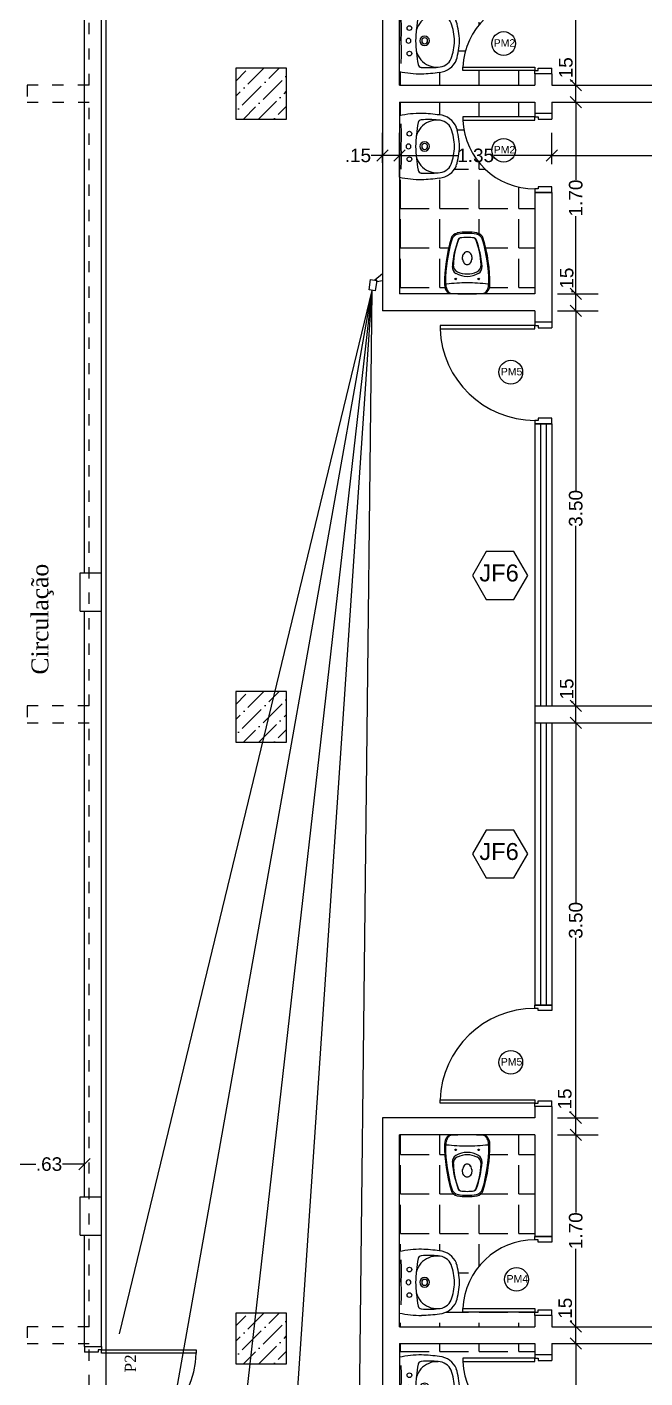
# Model space of a CAD drawing. Extents: x 97.2 to 178.4, y 268.6 to 301.5.
# Drawn here: x 108.1 to 113.58, y 277.07 to 289.04 of the extents above; entities that cross this region are included whole.
import ezdxf

# ---------------------------------------------------------------- set-up
doc = ezdxf.new("R2010")
doc.units = 0
doc.header["$MEASUREMENT"] = 0
doc.linetypes.add('ACAD_ISO03W100', pattern=[30, 12, -18])
doc.layers.get('0').update_dxf_attribs({"linetype": 'CONTINUOUS'})
doc.layers.get('DEFPOINTS').update_dxf_attribs({"linetype": 'CONTINUOUS'})
for name, color, linetype in [('COTAS', 8, 'CONTINUOUS'), ('JANELA-ESQUADRIAS', 11, 'CONTINUOUS'), ('LOUÇAS', 103, 'CONTINUOUS'), ('PAREDE', 7, 'CONTINUOUS'), ('PAREDE-ALVENARIA', 7, 'CONTINUOUS'), ('PILAR', 5, 'CONTINUOUS'), ('PISO', 251, 'CONTINUOUS'), ('PISO-NOVO', 8, 'CONTINUOUS'), ('PISOS', 9, 'CONTINUOUS'), ('PROJEÇÃOTELHADO', 181, 'ACAD_ISO03W100'), ('TXTCIRCUITOS', 113, 'CONTINUOUS'), ('VIDRO', 4, 'CONTINUOUS')]:
    doc.layers.add(name, color=color, linetype=linetype)
doc.styles.get("Standard").update_dxf_attribs({"font": 'arial.ttf'})
doc.dimstyles.get("Standard").update_dxf_attribs({"dimscale": 0, "dimtxt": 0.12, "dimasz": 0.1, "dimexe": 0.2, "dimexo": 0.2, "dimgap": 0, "dimtad": 0, "dimzin": 5, "dimdsep": 46, "dimtxsty": 'Standard', "dimblk1": 'OBLIQUE', "dimblk2": 'OBLIQUE', "dimsah": 1, "dimcen": 0.1, "dimadec": 0, "dimazin": 0, "dimtfac": 1, "dimtmove": 0, "dimatfit": 3, "dimldrblk": 'OBLIQUE', "dimfxl": 1, "dimtolj": 1, "dimtzin": 1, "dimarcsym": 0})
pattern_1 = [(0, (0, 0), (0, 0.34925), [0.254, -0.09525]), (90, (0, 0), (-0.34925, 2e-17), [0.254, -0.09525])]

# ---------------------------------------------------------------- blocks, each defined once
blk = doc.blocks.new('VASOSAN1')
at = {"layer": 'LOUÇAS'}
for centre in [(-0.102, -0.133), (0.102, -0.133)]:
    blk.add_circle(centre, 0.00698, dxfattribs=at)
for centre, radius, start, end in [((-0.105, -0.082), 0.096, 136.5326, 180), ((1.196, -0.092), 1.397, 179.59, 196.6011), ((-0.004, -0.107), 0.188, 171.5717, 179.2851), ((1.196, -0.092), 1.388, 180.5244, 196.1957), ((-0.004, -0.107), 0.188, 163.9784, 171.5717), ((-0.183, -0.081), 0.00698, 171.5717, 263.6349), ((-0.093, -0.082), 0.096, 136.5326, 164.4946), ((0, 1.561), 1.659, 263.6349, 270), ((-0.223, 0.022), 0.0611, 321.8555, 326.3665), ((-0.164, -0.017), 0.00873, 95.7172, 146.3665), ((0, -1.659), 1.659, 90, 95.7172), ((-0.21, 0.022), 0.0611, 321.8555, 326.3665), ((-0.145, -0.025), 0.0196, 114.5237, 139.2949), ((0, -1.659), 1.659, 84.2828, 90), ((0, 1.561), 1.659, 270, 276.3651), ((-1.196, -0.092), 1.388, 343.8043, 359.4756), ((-1.196, -0.092), 1.397, 343.3989, 0.41), ((0.145, -0.025), 0.0196, 40.7051, 65.4763), ((0.21, 0.022), 0.0611, 213.6335, 218.1445), ((0.093, -0.082), 0.096, 15.5054, 43.4674), ((0.164, -0.017), 0.00873, 33.6335, 84.2828), ((0.223, 0.022), 0.0611, 213.6335, 218.1445), ((0.105, -0.082), 0.096, 0, 43.4674), ((0.183, -0.081), 0.00698, 276.3651, 8.4283), ((0.004, -0.107), 0.188, 8.4283, 16.0216), ((0.004, -0.107), 0.188, 0.7149, 8.4283), ((-0.067, -0.239), 0.0655, 120.5583, 184.2477), ((-0.058, -0.255), 0.0655, 116.109, 182.0289), ((0, -0.352), 0.196, 90, 120.5583), ((0, -0.373), 0.196, 90, 116.109), ((0, -0.352), 0.196, 59.4417, 90), ((0, -0.373), 0.196, 63.891, 90), ((0.058, -0.255), 0.0655, 357.9711, 63.891), ((0.067, -0.239), 0.0655, 355.7523, 59.4417), ((0.739, -0.179), 0.873, 184.2477, 200.2598), ((0.575, -0.233), 0.698, 182.0289, 200.9188), ((0.012, -0.321), 0.0555, 167.7779, 198.8244), ((-0.044, -0.305), 0.00364, 309.4719, 346.4901), ((-0.038, -0.311), 0.00438, 140.0137, 160.5298), ((0.014, -0.321), 0.058, 197.8884, 217.9267), ((0.037, -0.317), 0.078, 163.2777, 172.1219), ((0.019, -0.311), 0.0591, 144.0457, 163.2777), ((0.006, -0.328), 0.0468, 217.9267, 242.0063), ((0.007, -0.303), 0.0449, 119.7295, 144.0457), ((0, -0.29), 0.0303, 90, 119.7295), ((0, -0.29), 0.0303, 60.2705, 90), ((-0.007, -0.303), 0.0449, 35.9543, 60.2705), ((-0.006, -0.328), 0.0468, 297.9937, 322.0733), ((-0.019, -0.311), 0.0591, 16.7223, 35.9543), ((-0.014, -0.321), 0.058, 322.0733, 342.1116), ((-0.037, -0.317), 0.078, 7.8781, 16.7223), ((0.044, -0.305), 0.00364, 193.5099, 230.5281), ((-0.012, -0.321), 0.0555, 341.1756, 12.2221), ((0.038, -0.311), 0.00438, 19.4702, 39.9863), ((-0.575, -0.233), 0.698, 339.0812, 357.9711), ((-0.739, -0.179), 0.873, 339.7402, 355.7523), ((0, -0.339), 0.0348, 242.0063, 270), ((0, -0.339), 0.0348, 270, 297.9937), ((-0.076, -0.471), 0.0698, 196.6011, 260.4041), ((-0.07, -0.46), 0.0698, 196.1957, 260.8899), ((0, -0.024), 0.524, 260.4041, 270), ((0, -0.024), 0.512, 260.8899, 270), ((-0.059, -0.474), 0.0227, 200.2598, 262.5367), ((-0.056, -0.474), 0.0227, 200.9188, 262.8803), ((0, -0.024), 0.477, 262.5367, 270), ((0, -0.024), 0.477, 270, 277.4633), ((0, -0.024), 0.512, 270, 279.1101), ((0, -0.024), 0.524, 270, 279.5959), ((0.056, -0.474), 0.0227, 277.1197, 339.0812), ((0.059, -0.474), 0.0227, 277.4633, 339.7402), ((0.07, -0.46), 0.0698, 279.1101, 343.8043), ((0.076, -0.471), 0.0698, 279.5959, 343.3989)]:
    blk.add_arc(centre, radius, start, end, dxfattribs=at)
blk = doc.blocks.new('LAVAT03')
at = {"layer": 'LOUÇAS'}
for p in [(-0.273, 0), (0.273, 0)]:
    blk.add_line(p, (0, 0), dxfattribs=at)
for centre in [(-0.113, -0.088), (0.113, -0.088)]:
    blk.add_circle(centre, 0.021, dxfattribs=at)
for centre, radius, start, end in [((-0.659, -0.197), 0.952, 0.0413, 11.9327), ((0.659, -0.197), 0.952, 168.0673, 179.9587), ((-0.1, 1.482), 1.5, 266.1774, 273.8226), ((0, -0.08), 0.021, 90, 270), ((0.1, 1.482), 1.5, 266.1774, 273.8226), ((0, -0.08), 0.021, 270, 90), ((1.086, -0.157), 1.379, 181.6145, 188.2504), ((0.562, -0.257), 0.8, 175.381, 186.2391), ((-0.205, -0.195), 0.03, 101.0404, 175.381), ((-0.036, -0.334), 0.197, 132.2593, 182.819), ((0.019, -1.343), 1.2, 90.8986, 101.0404), ((0.038, -0.484), 0.361, 111.4716, 124.8909), ((0, -0.223), 0.042, 90, 270), ((0, -0.223), 0.026, 90, 270), ((-0.019, -1.343), 1.2, 78.9596, 89.1014), ((0, -0.223), 0.042, 270, 90), ((0, -0.223), 0.026, 270, 90), ((-0.038, -0.484), 0.361, 55.1091, 68.5284), ((0.036, -0.334), 0.197, 357.181, 47.7407), ((0.205, -0.195), 0.03, 4.619, 78.9596), ((-0.562, -0.257), 0.8, 353.7609, 4.619), ((-1.086, -0.157), 1.379, 351.7496, 358.3855), ((-0.098, -0.336), 0.183, 186.1563, 246.6298), ((-0.108, -0.343), 0.125, 179.8449, 247.0674), ((0.108, -0.343), 0.125, 292.9326, 0.1551), ((0.098, -0.336), 0.183, 293.3702, 353.8437), ((0.005, -0.023), 0.464, 249.6294, 269.1647), ((-0.004, -0.025), 0.462, 270.3153, 290.4098), ((0.008, 0.036), 0.568, 251.7305, 269.1731), ((-0.008, 0.035), 0.567, 270.7581, 288.2735)]:
    blk.add_arc(centre, radius, start, end, dxfattribs=at)
blk = doc.blocks.new('_OBLIQUE')
at = {"color": 0, "linetype": 'ByBlock'}
blk.add_line((-0.5, -0.5), (0.5, 0.5), dxfattribs=at)
blk = doc.blocks.new('*D43')
at = {"color": 0, "linetype": 'ByBlock'}
for p, q in [((111.252, 287.838), (111.252, 288.103)), ((111.402, 287.838), (111.402, 288.103)), ((111.252, 287.903), (111.152, 287.903)), ((111.402, 287.903), (111.252, 287.903))]:
    blk.add_line(p, q, dxfattribs=at)
at = {"layer": 'DEFPOINTS', "color": 0, "linetype": 'ByBlock'}
for p in [(111.402, 287.903), (111.252, 287.638), (111.402, 287.638)]:
    blk.add_point(p, dxfattribs=at)
at = {"color": 0, "linetype": 'ByBlock', "xscale": 0.1, "yscale": 0.1, "zscale": 0.1, "rotation": 180}
blk.add_blockref('_OBLIQUE', (111.252, 287.903), dxfattribs=at)
at = {"color": 0, "linetype": 'ByBlock', "xscale": 0.1, "yscale": 0.1, "zscale": 0.1}
blk.add_blockref('_OBLIQUE', (111.402, 287.903), dxfattribs=at)
at = {"color": 0, "linetype": 'ByBlock', "insert": (111.034, 287.903), "char_height": 0.12, "attachment_point": 5}
blk.add_mtext('\\A1;.15', dxfattribs=at)
blk = doc.blocks.new('*D44')
at = {"color": 0, "linetype": 'ByBlock'}
for p, q in [((112.752, 287.826), (112.752, 288.103)), ((111.402, 287.903), (111.915, 287.903)), ((112.752, 287.903), (112.24, 287.903))]:
    blk.add_line(p, q, dxfattribs=at)
at = {"layer": 'DEFPOINTS', "color": 0, "linetype": 'ByBlock'}
for p in [(112.752, 287.903), (111.402, 287.638), (112.752, 287.626)]:
    blk.add_point(p, dxfattribs=at)
at = {"color": 0, "linetype": 'ByBlock', "xscale": 0.1, "yscale": 0.1, "zscale": 0.1, "rotation": 180}
blk.add_blockref('_OBLIQUE', (111.402, 287.903), dxfattribs=at)
at = {"color": 0, "linetype": 'ByBlock', "xscale": 0.1, "yscale": 0.1, "zscale": 0.1}
blk.add_blockref('_OBLIQUE', (112.752, 287.903), dxfattribs=at)
at = {"color": 0, "linetype": 'ByBlock', "insert": (112.077, 287.903), "char_height": 0.12, "attachment_point": 5}
blk.add_mtext('\\A1;1.35', dxfattribs=at)
blk = doc.blocks.new('*D45')
at = {"color": 0, "linetype": 'ByBlock'}
for p, q in [((116.602, 287.641), (116.602, 288.103)), ((112.752, 287.903), (114.521, 287.903)), ((116.602, 287.903), (114.834, 287.903))]:
    blk.add_line(p, q, dxfattribs=at)
at = {"layer": 'DEFPOINTS', "color": 0, "linetype": 'ByBlock'}
for p in [(116.602, 287.903), (112.752, 287.626), (116.602, 287.441)]:
    blk.add_point(p, dxfattribs=at)
at = {"color": 0, "linetype": 'ByBlock', "xscale": 0.1, "yscale": 0.1, "zscale": 0.1, "rotation": 180}
blk.add_blockref('_OBLIQUE', (112.752, 287.903), dxfattribs=at)
at = {"color": 0, "linetype": 'ByBlock', "xscale": 0.1, "yscale": 0.1, "zscale": 0.1}
blk.add_blockref('_OBLIQUE', (116.602, 287.903), dxfattribs=at)
at = {"color": 0, "linetype": 'ByBlock', "insert": (114.677, 287.903), "char_height": 0.12, "attachment_point": 5}
blk.add_mtext('\\A1;3.85', dxfattribs=at)
blk = doc.blocks.new('*D54')
at = {"color": 0, "linetype": 'ByBlock'}
for p, q in [((112.952, 277.376), (113.164, 277.376)), ((112.964, 277.376), (112.964, 276.688)), ((112.964, 275.676), (112.964, 276.365))]:
    blk.add_line(p, q, dxfattribs=at)
at = {"layer": 'DEFPOINTS', "color": 0, "linetype": 'ByBlock'}
for p in [(112.752, 277.376), (112.964, 277.376), (112.602, 275.676)]:
    blk.add_point(p, dxfattribs=at)
at = {"color": 0, "linetype": 'ByBlock', "xscale": 0.1, "yscale": 0.1, "zscale": 0.1}
for p, rotation in [((112.964, 277.376), 90), ((112.964, 275.676), 270)]:
    blk.add_blockref('_OBLIQUE', p, dxfattribs=dict(at, rotation=rotation))
at = {"color": 0, "linetype": 'ByBlock', "insert": (112.964, 276.526), "char_height": 0.12, "attachment_point": 5, "rotation": 90}
blk.add_mtext('\\A1;1.70', dxfattribs=at)
blk = doc.blocks.new('*D55')
at = {"color": 0, "linetype": 'ByBlock'}
for p, q in [((112.952, 277.526), (113.164, 277.526)), ((112.964, 277.376), (112.964, 277.526))]:
    blk.add_line(p, q, dxfattribs=at)
at = {"layer": 'DEFPOINTS', "color": 0, "linetype": 'ByBlock'}
for p in [(112.752, 277.526), (112.964, 277.526), (112.752, 277.376)]:
    blk.add_point(p, dxfattribs=at)
at = {"color": 0, "linetype": 'ByBlock', "xscale": 0.1, "yscale": 0.1, "zscale": 0.1}
for p, rotation in [((112.964, 277.526), 90), ((112.964, 277.376), 270)]:
    blk.add_blockref('_OBLIQUE', p, dxfattribs=dict(at, rotation=rotation))
at = {"color": 0, "linetype": 'ByBlock', "insert": (112.871, 277.666), "char_height": 0.12, "attachment_point": 5, "rotation": 90}
blk.add_mtext('\\A1;.15', dxfattribs=at)
blk = doc.blocks.new('*D56')
at = {"color": 0, "linetype": 'ByBlock'}
for p, q in [((112.802, 279.226), (113.164, 279.226)), ((112.964, 279.226), (112.964, 278.538)), ((112.964, 277.526), (112.964, 278.215))]:
    blk.add_line(p, q, dxfattribs=at)
at = {"layer": 'DEFPOINTS', "color": 0, "linetype": 'ByBlock'}
for p in [(112.602, 279.226), (112.964, 279.226), (112.752, 277.526)]:
    blk.add_point(p, dxfattribs=at)
at = {"color": 0, "linetype": 'ByBlock', "xscale": 0.1, "yscale": 0.1, "zscale": 0.1}
for p, rotation in [((112.964, 279.226), 90), ((112.964, 277.526), 270)]:
    blk.add_blockref('_OBLIQUE', p, dxfattribs=dict(at, rotation=rotation))
at = {"color": 0, "linetype": 'ByBlock', "insert": (112.964, 278.376), "char_height": 0.12, "attachment_point": 5, "rotation": 90}
blk.add_mtext('\\A1;1.70', dxfattribs=at)
blk = doc.blocks.new('*D57')
at = {"color": 0, "linetype": 'ByBlock'}
for p, q in [((112.802, 279.376), (113.164, 279.376)), ((112.964, 279.226), (112.964, 279.376))]:
    blk.add_line(p, q, dxfattribs=at)
at = {"layer": 'DEFPOINTS', "color": 0, "linetype": 'ByBlock'}
for p in [(112.602, 279.376), (112.964, 279.376), (112.602, 279.226)]:
    blk.add_point(p, dxfattribs=at)
at = {"color": 0, "linetype": 'ByBlock', "xscale": 0.1, "yscale": 0.1, "zscale": 0.1}
for p, rotation in [((112.964, 279.376), 90), ((112.964, 279.226), 270)]:
    blk.add_blockref('_OBLIQUE', p, dxfattribs=dict(at, rotation=rotation))
at = {"color": 0, "linetype": 'ByBlock', "insert": (112.867, 279.52), "char_height": 0.12, "attachment_point": 5, "rotation": 90}
blk.add_mtext('\\A1;.15', dxfattribs=at)
blk = doc.blocks.new('*D58')
at = {"color": 0, "linetype": 'ByBlock'}
for p, q in [((112.952, 282.876), (113.164, 282.876)), ((112.964, 282.876), (112.964, 281.282)), ((112.964, 279.376), (112.964, 280.971))]:
    blk.add_line(p, q, dxfattribs=at)
at = {"layer": 'DEFPOINTS', "color": 0, "linetype": 'ByBlock'}
for p in [(112.752, 282.876), (112.964, 282.876), (112.602, 279.376)]:
    blk.add_point(p, dxfattribs=at)
at = {"color": 0, "linetype": 'ByBlock', "xscale": 0.1, "yscale": 0.1, "zscale": 0.1}
for p, rotation in [((112.964, 282.876), 90), ((112.964, 279.376), 270)]:
    blk.add_blockref('_OBLIQUE', p, dxfattribs=dict(at, rotation=rotation))
at = {"color": 0, "linetype": 'ByBlock', "insert": (112.964, 281.126), "char_height": 0.12, "attachment_point": 5, "rotation": 90}
blk.add_mtext('\\A1;3.50', dxfattribs=at)
blk = doc.blocks.new('*D59')
at = {"color": 0, "linetype": 'ByBlock'}
for p, q in [((112.952, 283.026), (113.164, 283.026)), ((112.964, 282.876), (112.964, 283.026))]:
    blk.add_line(p, q, dxfattribs=at)
at = {"layer": 'DEFPOINTS', "color": 0, "linetype": 'ByBlock'}
for p in [(112.752, 283.026), (112.964, 283.026), (112.752, 282.876)]:
    blk.add_point(p, dxfattribs=at)
at = {"color": 0, "linetype": 'ByBlock', "xscale": 0.1, "yscale": 0.1, "zscale": 0.1}
for p, rotation in [((112.964, 283.026), 90), ((112.964, 282.876), 270)]:
    blk.add_blockref('_OBLIQUE', p, dxfattribs=dict(at, rotation=rotation))
at = {"color": 0, "linetype": 'ByBlock', "insert": (112.884, 283.153), "char_height": 0.12, "attachment_point": 5, "rotation": 90}
blk.add_mtext('\\A1;.15', dxfattribs=at)
blk = doc.blocks.new('*D60')
at = {"color": 0, "linetype": 'ByBlock'}
for p, q in [((112.802, 286.526), (113.164, 286.526)), ((112.964, 286.526), (112.964, 284.932)), ((112.964, 283.026), (112.964, 284.621))]:
    blk.add_line(p, q, dxfattribs=at)
at = {"layer": 'DEFPOINTS', "color": 0, "linetype": 'ByBlock'}
for p in [(112.602, 286.526), (112.964, 286.526), (112.752, 283.026)]:
    blk.add_point(p, dxfattribs=at)
at = {"color": 0, "linetype": 'ByBlock', "xscale": 0.1, "yscale": 0.1, "zscale": 0.1}
for p, rotation in [((112.964, 286.526), 90), ((112.964, 283.026), 270)]:
    blk.add_blockref('_OBLIQUE', p, dxfattribs=dict(at, rotation=rotation))
at = {"color": 0, "linetype": 'ByBlock', "insert": (112.964, 284.776), "char_height": 0.12, "attachment_point": 5, "rotation": 90}
blk.add_mtext('\\A1;3.50', dxfattribs=at)
blk = doc.blocks.new('*D61')
at = {"color": 0, "linetype": 'ByBlock'}
for p, q in [((112.802, 286.676), (113.164, 286.676)), ((112.964, 286.526), (112.964, 286.676))]:
    blk.add_line(p, q, dxfattribs=at)
at = {"layer": 'DEFPOINTS', "color": 0, "linetype": 'ByBlock'}
for p in [(112.602, 286.676), (112.964, 286.676), (112.602, 286.526)]:
    blk.add_point(p, dxfattribs=at)
at = {"color": 0, "linetype": 'ByBlock', "xscale": 0.1, "yscale": 0.1, "zscale": 0.1}
for p, rotation in [((112.964, 286.676), 90), ((112.964, 286.526), 270)]:
    blk.add_blockref('_OBLIQUE', p, dxfattribs=dict(at, rotation=rotation))
at = {"color": 0, "linetype": 'ByBlock', "insert": (112.884, 286.793), "char_height": 0.12, "attachment_point": 5, "rotation": 90}
blk.add_mtext('\\A1;.15', dxfattribs=at)
blk = doc.blocks.new('*D62')
at = {"color": 0, "linetype": 'ByBlock'}
for p, q in [((112.952, 288.376), (113.164, 288.376)), ((112.964, 288.376), (112.964, 287.688)), ((112.964, 286.676), (112.964, 287.365))]:
    blk.add_line(p, q, dxfattribs=at)
at = {"layer": 'DEFPOINTS', "color": 0, "linetype": 'ByBlock'}
for p in [(112.752, 288.376), (112.964, 288.376), (112.602, 286.676)]:
    blk.add_point(p, dxfattribs=at)
at = {"color": 0, "linetype": 'ByBlock', "xscale": 0.1, "yscale": 0.1, "zscale": 0.1}
for p, rotation in [((112.964, 288.376), 90), ((112.964, 286.676), 270)]:
    blk.add_blockref('_OBLIQUE', p, dxfattribs=dict(at, rotation=rotation))
at = {"color": 0, "linetype": 'ByBlock', "insert": (112.964, 287.526), "char_height": 0.12, "attachment_point": 5, "rotation": 90}
blk.add_mtext('\\A1;1.70', dxfattribs=at)
blk = doc.blocks.new('*D63')
at = {"color": 0, "linetype": 'ByBlock'}
for p, q in [((112.952, 288.526), (113.164, 288.526)), ((112.964, 288.376), (112.964, 288.526))]:
    blk.add_line(p, q, dxfattribs=at)
at = {"layer": 'DEFPOINTS', "color": 0, "linetype": 'ByBlock'}
for p in [(112.752, 288.526), (112.964, 288.526), (112.752, 288.376)]:
    blk.add_point(p, dxfattribs=at)
at = {"color": 0, "linetype": 'ByBlock', "xscale": 0.1, "yscale": 0.1, "zscale": 0.1}
for p, rotation in [((112.964, 288.526), 90), ((112.964, 288.376), 270)]:
    blk.add_blockref('_OBLIQUE', p, dxfattribs=dict(at, rotation=rotation))
at = {"color": 0, "linetype": 'ByBlock', "insert": (112.876, 288.657), "char_height": 0.12, "attachment_point": 5, "rotation": 90}
blk.add_mtext('\\A1;.15', dxfattribs=at)
blk = doc.blocks.new('*D64')
at = {"color": 0, "linetype": 'ByBlock'}
for p, q in [((112.802, 290.226), (113.164, 290.226)), ((112.964, 290.226), (112.964, 289.538)), ((112.964, 288.526), (112.964, 289.215))]:
    blk.add_line(p, q, dxfattribs=at)
at = {"layer": 'DEFPOINTS', "color": 0, "linetype": 'ByBlock'}
for p in [(112.602, 290.226), (112.964, 290.226), (112.752, 288.526)]:
    blk.add_point(p, dxfattribs=at)
at = {"color": 0, "linetype": 'ByBlock', "xscale": 0.1, "yscale": 0.1, "zscale": 0.1}
for p, rotation in [((112.964, 290.226), 90), ((112.964, 288.526), 270)]:
    blk.add_blockref('_OBLIQUE', p, dxfattribs=dict(at, rotation=rotation))
at = {"color": 0, "linetype": 'ByBlock', "insert": (112.964, 289.376), "char_height": 0.12, "attachment_point": 5, "rotation": 90}
blk.add_mtext('\\A1;1.70', dxfattribs=at)
blk = doc.blocks.new('*D104')
at = {"color": 0, "linetype": 'ByBlock'}
for p, q in [((106.682, 278.966), (106.879, 278.966)), ((107.312, 278.966), (107.116, 278.966))]:
    blk.add_line(p, q, dxfattribs=at)
at = {"layer": 'DEFPOINTS', "color": 0, "linetype": 'ByBlock'}
for p in [(106.682, 278.966), (107.312, 278.966), (107.312, 278.966)]:
    blk.add_point(p, dxfattribs=at)
at = {"color": 0, "linetype": 'ByBlock', "xscale": 0.1, "yscale": 0.1, "zscale": 0.1, "rotation": 180}
blk.add_blockref('_OBLIQUE', (106.682, 278.966), dxfattribs=at)
at = {"color": 0, "linetype": 'ByBlock', "xscale": 0.1, "yscale": 0.1, "zscale": 0.1}
blk.add_blockref('_OBLIQUE', (107.312, 278.966), dxfattribs=at)
at = {"color": 0, "linetype": 'ByBlock', "insert": (106.997, 278.966), "char_height": 0.12, "attachment_point": 5}
blk.add_mtext('\\A1;.63', dxfattribs=at)

msp = doc.modelspace()

# ---------------------------------------------------------------- hatches: boundary and pattern name
at = {"layer": 'PILAR'}
h = msp.add_hatch(dxfattribs=at)
h.set_pattern_fill('ANSI36', color=256, scale=0.03, style=0)
h.set_pattern_definition([(45, (-26.95177, 0.52098), (0.05051394, 0.185217782), [0.238125, -0.047625, 0, -0.047625])])
h.paths.add_polyline_path([(109.952, 288.676), (109.952, 288.226), (110.402, 288.226), (110.402, 288.676)])
h = msp.add_hatch(dxfattribs=at)
h.set_pattern_fill('ANSI36', color=256, scale=0.03, style=0)
h.set_pattern_definition([(45, (-26.95177, -5.00166), (0.05051394, 0.185217782), [0.238125, -0.047625, 0, -0.047625])])
h.paths.add_polyline_path([(109.952, 283.154), (109.952, 282.704), (110.402, 282.704), (110.402, 283.154)])
h = msp.add_hatch(dxfattribs=at)
h.set_pattern_fill('ANSI36', color=256, scale=0.03, style=0)
h.set_pattern_definition([(45, (-26.95177, -10.50913), (0.05051394, 0.185217782), [0.238125, -0.047625, 0, -0.047625])])
h.paths.add_polyline_path([(109.952, 277.646), (109.952, 277.196), (110.402, 277.196), (110.402, 277.646)])
at = {"layer": 'PISO'}
h = msp.add_hatch(dxfattribs=at)
h.set_pattern_fill('ANGLE', color=256, scale=0.05, style=0)
h.set_pattern_definition(pattern_1)
h.paths.add_polyline_path([(112.602, 290.226), (112.002, 290.226, -0.025601), (112.172, 290.218, 0.036139), (112.177, 290.21, -0.19197), (112.203, 290.144, -0.074362), (112.145, 289.735, -0.285815), (112.09, 289.686, -0.041894), (112.002, 289.679, -0.041894), (111.915, 289.686, -0.285815), (111.86, 289.735, -0.074362), (111.802, 290.144, -0.19197), (111.828, 290.21, 0.036139), (111.833, 290.218, -0.025601), (112.002, 290.226), (111.402, 290.226), (111.402, 289.192, -0.051932), (111.599, 289.212, -0.028962), (111.758, 289.199, -0.270165), (111.906, 289.089, -0.076574), (111.934, 288.919, -0.076255), (111.906, 288.749, -0.270165), (111.758, 288.64, -0.028962), (111.599, 288.626, -0.051932), (111.402, 288.647), (111.402, 288.526), (112.602, 288.526), (112.602, 288.626), (112.602, 288.656), (111.962, 288.656), (111.962, 288.686), (111.963, 288.686, -0.400545), (112.602, 289.296), (112.602, 289.326)])
h.paths.add_polyline_path([(112.09, 287.216, -0.285815), (112.145, 287.168, -0.074362), (112.203, 286.758, -0.19197), (112.177, 286.692, 0.036139), (112.172, 286.685, -0.025601), (112.002, 286.676), (112.602, 286.676), (112.602, 287.576), (112.602, 287.606, -0.400545), (111.963, 288.216), (111.962, 288.216), (111.962, 288.246), (112.602, 288.246), (112.602, 288.276), (112.602, 288.376), (111.402, 288.376), (111.402, 288.256, -0.051932), (111.599, 288.276, -0.028962), (111.758, 288.263, -0.270165), (111.906, 288.153, -0.076574), (111.934, 287.983, -0.076255), (111.906, 287.813, -0.270165), (111.758, 287.704, -0.028962), (111.599, 287.69, -0.051932), (111.402, 287.711), (111.402, 286.676), (112.002, 286.676, -0.025601), (111.833, 286.685, 0.036139), (111.828, 286.692, -0.19197), (111.802, 286.758, -0.074362), (111.86, 287.168, -0.285815), (111.915, 287.216, -0.041894), (112.002, 287.224, -0.041894)])
h = msp.add_hatch(dxfattribs=at)
h.set_pattern_fill('ANGLE', color=256, scale=0.05, style=0)
h.set_pattern_definition(pattern_1)
h.paths.add_polyline_path([(112.602, 279.226), (112.002, 279.226, -0.024951), (112.168, 279.218, -0.224669), (112.174, 279.214, 0.019686), (112.177, 279.21, -0.19197), (112.203, 279.144, -0.074362), (112.145, 278.735, -0.285815), (112.09, 278.686, -0.041894), (112.002, 278.679, -0.041894), (111.915, 278.686, -0.285815), (111.86, 278.735, -0.074362), (111.802, 279.144, -0.19197), (111.828, 279.21, 0.019686), (111.831, 279.214, -0.224669), (111.837, 279.218, -0.024951), (112.002, 279.226), (111.402, 279.226), (111.402, 278.192, -0.051932), (111.599, 278.213, -0.028962), (111.758, 278.199, -0.270165), (111.906, 278.09, -0.076574), (111.934, 277.919, -0.076255), (111.906, 277.749, -0.270165), (111.758, 277.64, -0.028962), (111.599, 277.626, -0.051932), (111.402, 277.647), (111.402, 277.526), (112.602, 277.526), (112.602, 277.626), (112.602, 277.656), (111.962, 277.656), (111.962, 277.686), (111.963, 277.686, -0.400545), (112.602, 278.296), (112.602, 278.326)])
h.paths.add_polyline_path([(112.602, 276.606, -0.400545), (111.963, 277.216), (111.962, 277.216), (111.962, 277.246), (112.602, 277.246), (112.602, 277.276), (112.602, 277.376), (111.402, 277.376), (111.402, 277.256, -0.051932), (111.599, 277.276, -0.028962), (111.758, 277.263, -0.270165), (111.906, 277.153, -0.076574), (111.934, 276.983, -0.076255), (111.906, 276.813, -0.270165), (111.758, 276.704, -0.028962), (111.599, 276.69, -0.051932), (111.402, 276.711), (111.402, 275.676), (112.002, 275.676, -0.024951), (111.837, 275.685, -0.224669), (111.831, 275.689, 0.019686), (111.828, 275.692, -0.19197), (111.802, 275.758, -0.074362), (111.86, 276.168, -0.285815), (111.915, 276.216, -0.041894), (112.002, 276.224, -0.041894), (112.09, 276.216, -0.285815), (112.145, 276.168, -0.074362), (112.203, 275.758, -0.19197), (112.177, 275.692, 0.019686), (112.174, 275.689, -0.224669), (112.168, 275.685, -0.024951), (112.002, 275.676), (112.602, 275.676)])

# ---------------------------------------------------------------- linework, layer by layer
at = {"layer": 'JANELA-ESQUADRIAS'}
for p, q in [((112.602, 288.656), (112.632, 288.656)), ((112.602, 288.626), (112.602, 288.656)), ((112.752, 288.626), (112.602, 288.626)), ((112.632, 288.656), (112.632, 288.676)), ((112.632, 288.676), (112.752, 288.676)), ((112.752, 288.626), (112.752, 288.676)), ((112.752, 288.276), (112.602, 288.276)), ((112.602, 288.276), (112.602, 288.246)), ((112.602, 288.246), (112.632, 288.246)), ((112.632, 288.246), (112.632, 288.226)), ((112.752, 288.276), (112.752, 288.226)), ((112.632, 288.226), (112.752, 288.226)), ((112.632, 287.606), (112.602, 287.606)), ((112.602, 287.606), (112.602, 287.576)), ((112.602, 287.576), (112.752, 287.576)), ((112.632, 287.626), (112.632, 287.606)), ((112.752, 287.626), (112.632, 287.626)), ((112.752, 287.576), (112.752, 287.626)), ((112.752, 286.426), (112.602, 286.426)), ((112.602, 286.426), (112.602, 286.396)), ((112.602, 286.396), (112.632, 286.396)), ((112.632, 286.396), (112.632, 286.376)), ((112.632, 286.376), (112.752, 286.376)), ((112.752, 286.426), (112.752, 286.376)), ((112.632, 285.556), (112.602, 285.556)), ((112.602, 285.556), (112.602, 285.526)), ((112.602, 285.526), (112.752, 285.526)), ((112.632, 285.576), (112.632, 285.556)), ((112.752, 285.576), (112.632, 285.576)), ((112.752, 285.526), (112.752, 285.576)), ((112.602, 280.376), (112.752, 280.376)), ((112.602, 280.346), (112.602, 280.376)), ((112.632, 280.346), (112.602, 280.346)), ((112.632, 280.326), (112.632, 280.346)), ((112.752, 280.376), (112.752, 280.326)), ((112.752, 280.326), (112.632, 280.326)), ((112.602, 279.506), (112.632, 279.506)), ((112.602, 279.476), (112.602, 279.506)), ((112.632, 279.506), (112.632, 279.526)), ((112.632, 279.526), (112.752, 279.526)), ((112.752, 279.476), (112.752, 279.526)), ((112.752, 279.476), (112.602, 279.476)), ((112.602, 278.326), (112.752, 278.326)), ((112.602, 278.296), (112.602, 278.326)), ((112.632, 278.296), (112.602, 278.296)), ((112.632, 278.276), (112.632, 278.296)), ((112.752, 278.326), (112.752, 278.276)), ((112.752, 278.276), (112.632, 278.276)), ((112.602, 277.656), (112.632, 277.656)), ((112.602, 277.626), (112.602, 277.656)), ((112.752, 277.626), (112.602, 277.626)), ((112.632, 277.656), (112.632, 277.676)), ((112.632, 277.676), (112.752, 277.676)), ((112.752, 277.626), (112.752, 277.676)), ((108.612, 277.351), (108.762, 277.351)), ((108.612, 277.351), (108.612, 277.301)), ((108.762, 277.351), (108.762, 277.321)), ((108.732, 277.301), (108.612, 277.301)), ((108.762, 277.321), (108.732, 277.321)), ((108.732, 277.321), (108.732, 277.301)), ((112.752, 277.276), (112.602, 277.276)), ((112.602, 277.276), (112.602, 277.246)), ((112.602, 277.246), (112.632, 277.246)), ((112.632, 277.246), (112.632, 277.226)), ((112.632, 277.226), (112.752, 277.226)), ((112.752, 277.276), (112.752, 277.226))]:
    msp.add_line(p, q, dxfattribs=at)
for points in [[(112.602, 288.656), (111.962, 288.656), (111.962, 288.686), (112.602, 288.686)], [(112.602, 288.246), (111.962, 288.246), (111.962, 288.216), (112.602, 288.216)], [(112.602, 286.396), (111.762, 286.396), (111.762, 286.366), (112.602, 286.366)], [(112.602, 279.506), (111.762, 279.506), (111.762, 279.536), (112.602, 279.536)], [(112.602, 277.656), (111.962, 277.656), (111.962, 277.686), (112.602, 277.686)], [(108.762, 277.321), (109.602, 277.321), (109.602, 277.291), (108.762, 277.291)], [(112.602, 277.246), (111.962, 277.246), (111.962, 277.216), (112.602, 277.216)]]:
    msp.add_lwpolyline(points, close=True, dxfattribs=at)
at = {"layer": 'PAREDE'}
for p, q in [((108.612, 284.206), (108.612, 292.616)), ((108.762, 277.351), (108.762, 292.636)), ((108.572, 283.866), (108.572, 284.206)), ((108.572, 284.206), (108.762, 284.206)), ((108.572, 283.866), (108.762, 283.866)), ((108.612, 278.676), (108.612, 283.866)), ((108.572, 278.676), (108.762, 278.676)), ((108.572, 278.336), (108.572, 278.676)), ((108.572, 278.336), (108.762, 278.336)), ((108.612, 277.351), (108.612, 278.336))]:
    msp.add_line(p, q, dxfattribs=at)
at = {"layer": 'PAREDE-ALVENARIA'}
for p, q in [((111.252, 290.376), (111.252, 286.526)), ((111.402, 288.526), (111.402, 290.226)), ((112.752, 288.626), (112.602, 288.626)), ((112.602, 288.626), (112.602, 288.526)), ((112.752, 288.626), (112.752, 288.526)), ((111.402, 288.526), (112.602, 288.526)), ((112.752, 288.526), (116.452, 288.526)), ((111.402, 288.376), (112.602, 288.376)), ((111.402, 288.376), (111.402, 286.676)), ((112.602, 288.376), (112.602, 288.276)), ((112.752, 288.376), (112.752, 288.276)), ((112.752, 288.376), (116.452, 288.376)), ((112.752, 288.276), (112.602, 288.276)), ((112.752, 287.576), (112.602, 287.576)), ((112.602, 287.576), (112.602, 286.676)), ((112.752, 287.576), (112.752, 286.426)), ((112.602, 286.676), (111.402, 286.676)), ((112.602, 286.526), (111.252, 286.526)), ((112.602, 286.526), (112.602, 286.426)), ((112.752, 286.426), (112.602, 286.426)), ((112.752, 285.526), (112.602, 285.526)), ((112.602, 285.526), (112.602, 280.376)), ((112.752, 285.526), (112.752, 283.026)), ((112.602, 283.026), (116.452, 283.026)), ((112.602, 282.876), (116.452, 282.876)), ((112.752, 282.876), (112.752, 280.376)), ((112.752, 280.376), (112.602, 280.376)), ((111.252, 279.376), (111.252, 275.526)), ((112.602, 279.376), (111.252, 279.376)), ((112.752, 279.476), (112.602, 279.476)), ((112.602, 279.476), (112.602, 279.376)), ((112.752, 279.476), (112.752, 278.326)), ((112.602, 279.226), (111.402, 279.226)), ((111.402, 277.526), (111.402, 279.226)), ((112.602, 279.226), (112.602, 278.326)), ((112.752, 278.326), (112.602, 278.326)), ((112.752, 277.626), (112.602, 277.626)), ((112.602, 277.626), (112.602, 277.526)), ((112.752, 277.626), (112.752, 277.526)), ((111.402, 277.526), (112.602, 277.526)), ((112.752, 277.526), (116.452, 277.526)), ((108.612, 277.351), (108.762, 277.351)), ((111.402, 277.376), (111.402, 275.676)), ((111.402, 277.376), (112.602, 277.376)), ((112.602, 277.376), (112.602, 277.276)), ((112.752, 277.376), (116.452, 277.376)), ((112.752, 277.376), (112.752, 277.276)), ((112.752, 277.276), (112.602, 277.276))]:
    msp.add_line(p, q, dxfattribs=at)
at = {"layer": 'PILAR'}
for points in [[(109.952, 288.226), (110.402, 288.226), (110.402, 288.676), (109.952, 288.676)], [(109.952, 282.704), (110.402, 282.704), (110.402, 283.154), (109.952, 283.154)], [(109.952, 277.196), (110.402, 277.196), (110.402, 277.646), (109.952, 277.646)]]:
    msp.add_lwpolyline(points, close=True, dxfattribs=at)
at = {"layer": 'PISO-NOVO', "color": 2}
for p, q in [((111.183, 286.8), (111.253, 286.856)), ((111.202, 286.796), (111.183, 286.8)), ((111.2, 286.784), (111.202, 286.796)), ((111.158, 286.708), (108.918, 277.464)), ((111.158, 286.708), (109.198, 275.697)), ((111.158, 286.708), (109.818, 274.922)), ((111.158, 286.708), (110.346, 274.736)), ((111.158, 286.708), (111.029, 275.325)), ((111.252, 286.791), (111.2, 286.784))]:
    msp.add_line(p, q, dxfattribs=at)
msp.add_lwpolyline([(111.146, 286.804), (111.2, 286.796), (111.187, 286.704), (111.133, 286.712)], close=True, dxfattribs=at)
at = {"layer": 'PISOS'}
for centre, radius, start, end in [((112.602, 288.656), 0.64, 90, 177.3162), ((112.602, 288.246), 0.64, 182.6838, 270), ((112.602, 286.396), 0.84, 182.0454, 270), ((112.602, 279.506), 0.84, 90, 177.9546), ((112.602, 277.656), 0.64, 90, 177.3162), ((108.762, 277.321), 0.84, 270, 357.9546), ((112.602, 277.246), 0.64, 182.6838, 270)]:
    msp.add_arc(centre, radius, start, end, dxfattribs=at)
at = {"layer": 'PROJEÇÃOTELHADO', "ltscale": 5}
msp.add_line((108.802, 270.576), (108.802, 300.826), dxfattribs=at)
at = {"layer": 'PROJEÇÃOTELHADO', "ltscale": 0.007}
for p, q in [((108.652, 288.526), (108.652, 293.876)), ((108.652, 283.026), (108.652, 288.376)), ((108.652, 277.526), (108.652, 282.876)), ((108.652, 272.026), (108.652, 277.376))]:
    msp.add_line(p, q, dxfattribs=at)
for points in [[(108.652, 288.526), (108.102, 288.526), (108.102, 288.376), (108.652, 288.376)], [(108.652, 283.026), (108.102, 283.026), (108.102, 282.876), (108.652, 282.876)], [(108.652, 277.526), (108.102, 277.526), (108.102, 277.376), (108.652, 277.376)]]:
    msp.add_lwpolyline(points, dxfattribs=at)
at = {"layer": 'TXTCIRCUITOS'}
for points in [[(112.538, 284.182), (112.415, 284.395), (112.17, 284.395), (112.048, 284.182), (112.17, 283.97), (112.415, 283.97)], [(112.538, 281.714), (112.415, 281.926), (112.17, 281.926), (112.048, 281.714), (112.17, 281.502), (112.415, 281.502)]]:
    msp.add_lwpolyline(points, close=True, dxfattribs=at)
for centre in [(112.325, 288.895), (112.325, 287.949), (112.388, 285.983), (112.388, 279.868), (112.439, 277.945)]:
    msp.add_circle(centre, 0.105, dxfattribs=at)
at = {"layer": 'VIDRO'}
for p, q in [((112.652, 285.526), (112.652, 283.026)), ((112.702, 285.526), (112.702, 283.026)), ((112.652, 282.876), (112.652, 280.376)), ((112.702, 282.876), (112.702, 280.376))]:
    msp.add_line(p, q, dxfattribs=at)

# ---------------------------------------------------------------- block references
for name, p, rotation in [('LAVAT03', (111.402, 288.919), 90), ('LAVAT03', (111.402, 287.983), 90), ('VASOSAN1', (112.002, 286.676), 180), ('LAVAT03', (111.402, 277.919), 90), ('LAVAT03', (111.402, 276.983), 89.99999999999629)]:
    msp.add_blockref(name, p, dxfattribs=dict(rotation=rotation))
msp.add_blockref('VASOSAN1', (112.002, 279.226))

# ---------------------------------------------------------------- texts
at = {"layer": 'PAREDE', "attachment_point": 1, "rotation": 90}
for s, insert, char_height, width in [('\\fTimes New Roman|b0|i0|c0|p18;Circulação', (108.141, 283.304), 0.15, 1.6259), ('\\fTimes New Roman|b0|i0|c0|p18;P2', (108.968, 277.121), 0.1, 0.1474)]:
    msp.add_mtext(s, dxfattribs=dict(at, insert=insert, char_height=char_height, width=width))
at = {"layer": 'TXTCIRCUITOS'}
for s, height, p in [('PM2', 0.0664, (112.237, 288.867)), ('PM2', 0.0664, (112.237, 287.921)), ('PM5', 0.0664, (112.3, 285.955)), ('JF6', 0.15, (112.11, 284.129)), ('JF6', 0.15, (112.11, 281.661)), ('PM5', 0.0664, (112.3, 279.84)), ('PM4', 0.0664, (112.351, 277.917))]:
    msp.add_text(s, height=height, dxfattribs=at).set_placement(p)

# ---------------------------------------------------------------- dimensions: what is measured, and where the dimension line sits
at = {"layer": 'COTAS'}
for base, p1, p2, picture, middle in [((112.964, 290.226), (112.752, 288.526), (112.602, 290.226), '*D64', (112.964, 289.376)), ((112.964, 288.376), (112.602, 286.676), (112.752, 288.376), '*D62', (112.964, 287.526)), ((112.964, 286.526), (112.752, 283.026), (112.602, 286.526), '*D60', (112.964, 284.776)), ((112.964, 282.876), (112.602, 279.376), (112.752, 282.876), '*D58', (112.964, 281.126)), ((112.964, 279.226), (112.752, 277.526), (112.602, 279.226), '*D56', (112.964, 278.376)), ((112.964, 277.376), (112.602, 275.676), (112.752, 277.376), '*D54', (112.964, 276.526))]:
    dim = msp.add_linear_dim(base=base, p1=p1, p2=p2, angle=90, dimstyle='Standard', override={"dimscale": 1, "dimse1": 1, "dimtmove": 1}, dxfattribs=at)
    dim.commit()
    dim.dimension.update_dxf_attribs({"geometry": picture, "text_midpoint": middle})
for base, p1, p2, picture, middle in [((112.964, 288.526), (112.752, 288.376), (112.752, 288.526), '*D63', (112.876, 288.657)), ((112.964, 286.676), (112.602, 286.526), (112.602, 286.676), '*D61', (112.884, 286.793)), ((112.964, 283.026), (112.752, 282.876), (112.752, 283.026), '*D59', (112.884, 283.153)), ((112.964, 279.376), (112.602, 279.226), (112.602, 279.376), '*D57', (112.867, 279.52)), ((112.964, 277.526), (112.752, 277.376), (112.752, 277.526), '*D55', (112.871, 277.666))]:
    dim = msp.add_linear_dim(base=base, p1=p1, p2=p2, angle=90, dimstyle='Standard', override={"dimscale": 1, "dimse1": 1, "dimtmove": 1}, dxfattribs=at)
    dim.commit()
    dim.dimension.update_dxf_attribs({"geometry": picture, "text_midpoint": middle, "dimtype": 160})
dim = msp.add_linear_dim(base=(111.402, 287.903), p1=(111.252, 287.638), p2=(111.402, 287.638), dimstyle='Standard', override={"dimscale": 1}, dxfattribs=at)
dim.commit()
dim.dimension.update_dxf_attribs({"geometry": '*D43', "text_midpoint": (111.034, 287.903), "dimtype": 160})
for base, p1, p2, picture, middle in [((112.752, 287.903), (111.402, 287.638), (112.752, 287.626), '*D44', (112.077, 287.903)), ((116.602, 287.903), (112.752, 287.626), (116.602, 287.441), '*D45', (114.677, 287.903))]:
    dim = msp.add_linear_dim(base=base, p1=p1, p2=p2, dimstyle='Standard', override={"dimscale": 1, "dimse1": 1, "dimtmove": 1}, dxfattribs=at)
    dim.commit()
    dim.dimension.update_dxf_attribs({"geometry": picture, "text_midpoint": middle})
dim = msp.add_linear_dim(base=(108.612, 278.966), p1=(107.982, 278.966), p2=(108.612, 278.966), angle=180, dimstyle='Standard', dxfattribs=at)
dim.commit()
dim.dimension.update_dxf_attribs({"geometry": '*D104', "text_midpoint": (108.297, 278.966), "insert": (1.3, 0)})

doc.saveas('drawing.dxf')
